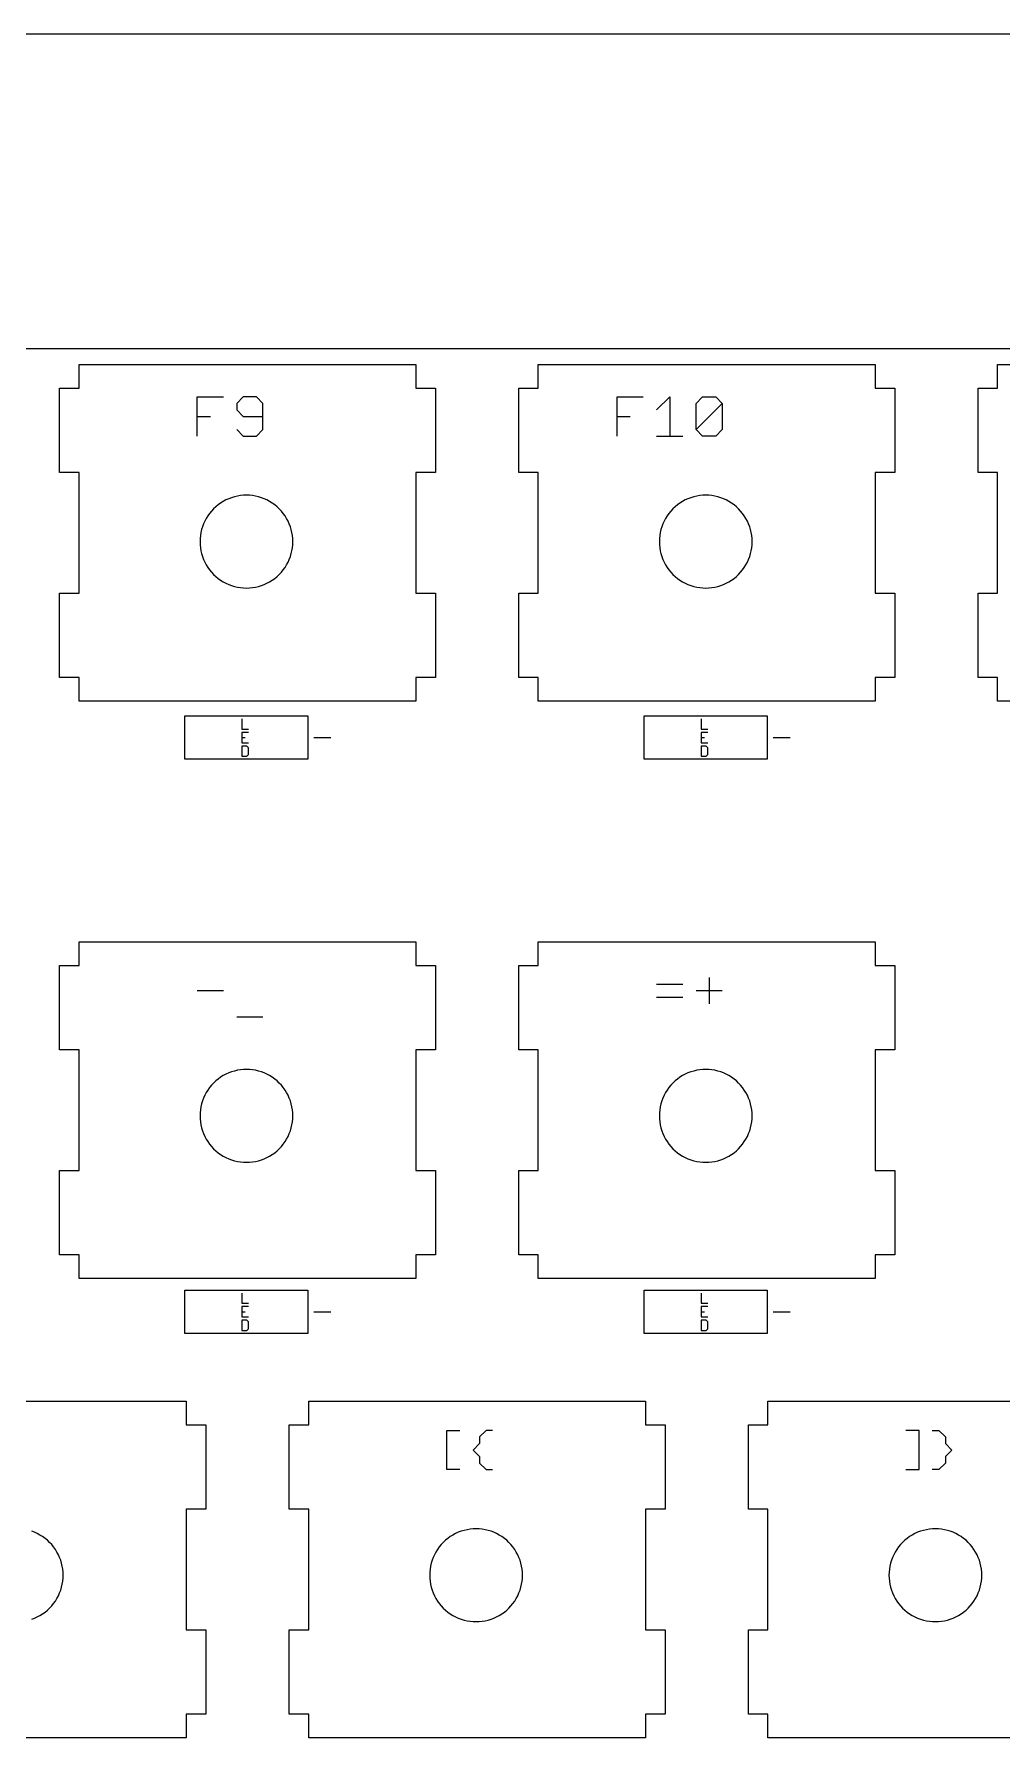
# Model space of a CAD drawing. Extents: x -174 to 183, y -92 to 46.
# Drawn here: x 40.7 to 80.9, y -24.7 to 46 of the extents above; entities that cross this region are included whole.
import ezdxf

# ---------------------------------------------------------------- set-up
doc = ezdxf.new("R2010")
doc.units = 0
doc.layers.get('0').update_dxf_attribs({"linetype": 'CONTINUOUS'})

msp = doc.modelspace()

# ---------------------------------------------------------------- linework, layer by layer
for p, q in [((175.943, 45.98), (-166.957, 45.98)), ((113.343, 32.931), (-166.013, 32.931)), ((42.593, 31.3), (42.593, 32.281)), ((42.593, 32.281), (56.563, 32.281)), ((56.563, 32.281), (56.563, 31.3)), ((61.643, 32.281), (75.613, 32.281)), ((61.643, 31.3), (61.643, 32.281)), ((75.613, 32.281), (75.613, 31.3)), ((80.693, 32.281), (94.663, 32.281)), ((80.693, 31.3), (80.693, 32.281)), ((41.78, 27.8), (41.78, 31.3)), ((41.78, 31.3), (42.593, 31.3)), ((56.563, 31.3), (57.376, 31.3)), ((57.376, 31.3), (57.376, 27.8)), ((60.83, 31.3), (61.643, 31.3)), ((60.83, 27.8), (60.83, 31.3)), ((75.613, 31.3), (76.426, 31.3)), ((76.426, 31.3), (76.426, 27.8)), ((79.88, 27.8), (79.88, 31.3)), ((79.88, 31.3), (80.693, 31.3)), ((47.499, 30.937), (48.583, 30.937)), ((47.499, 30.123), (47.499, 30.937)), ((49.407, 30.937), (49.136, 30.666)), ((49.136, 30.666), (49.136, 30.395)), ((49.136, 30.395), (49.407, 30.123)), ((49.949, 30.937), (49.407, 30.937)), ((50.221, 30.666), (49.949, 30.937)), ((50.221, 30.123), (50.221, 30.666)), ((64.912, 30.937), (65.996, 30.937)), ((64.912, 30.123), (64.912, 30.937)), ((66.549, 30.395), (67.091, 30.937)), ((67.091, 30.937), (67.091, 29.31)), ((68.186, 30.666), (68.457, 30.937)), ((68.186, 29.581), (68.186, 30.666)), ((68.186, 29.581), (69.271, 30.666)), ((68.457, 30.937), (68.999, 30.937)), ((68.999, 30.937), (69.271, 30.666)), ((69.271, 30.666), (69.271, 29.581)), ((47.499, 29.31), (47.499, 30.123)), ((47.499, 30.123), (48.041, 30.123)), ((49.407, 30.123), (50.221, 30.123)), ((50.221, 29.581), (50.221, 30.123)), ((64.912, 29.31), (64.912, 30.123)), ((64.912, 30.123), (65.454, 30.123)), ((49.136, 29.581), (49.407, 29.31)), ((49.407, 29.31), (49.949, 29.31)), ((49.949, 29.31), (50.221, 29.581)), ((66.549, 29.31), (67.091, 29.31)), ((67.091, 29.31), (67.633, 29.31)), ((68.457, 29.31), (68.186, 29.581)), ((68.999, 29.31), (68.457, 29.31)), ((69.271, 29.581), (68.999, 29.31)), ((42.593, 27.8), (41.78, 27.8)), ((42.593, 22.791), (42.593, 27.8)), ((57.376, 27.8), (56.563, 27.8)), ((56.563, 27.8), (56.563, 22.791)), ((61.643, 27.8), (60.83, 27.8)), ((61.643, 22.791), (61.643, 27.8)), ((76.426, 27.8), (75.613, 27.8)), ((75.613, 27.8), (75.613, 22.791)), ((80.693, 27.8), (79.88, 27.8)), ((80.693, 22.791), (80.693, 27.8)), ((49.411, 26.852), (49.286, 26.84)), ((49.537, 26.856), (49.411, 26.852)), ((49.663, 26.852), (49.537, 26.856)), ((49.788, 26.84), (49.663, 26.852)), ((68.461, 26.852), (68.336, 26.84)), ((68.587, 26.856), (68.461, 26.852)), ((68.713, 26.852), (68.587, 26.856)), ((68.838, 26.84), (68.713, 26.852)), ((48.09, 26.2), (48.01, 26.103)), ((48.176, 26.292), (48.09, 26.2)), ((48.268, 26.378), (48.176, 26.292)), ((48.365, 26.458), (48.268, 26.378)), ((48.467, 26.532), (48.365, 26.458)), ((48.574, 26.598), (48.467, 26.532)), ((48.685, 26.658), (48.574, 26.598)), ((48.8, 26.71), (48.685, 26.658)), ((48.918, 26.754), (48.8, 26.71)), ((49.039, 26.791), (48.918, 26.754)), ((49.161, 26.819), (49.039, 26.791)), ((49.286, 26.84), (49.161, 26.819)), ((49.912, 26.819), (49.788, 26.84)), ((50.035, 26.791), (49.912, 26.819)), ((50.156, 26.754), (50.035, 26.791)), ((50.274, 26.71), (50.156, 26.754)), ((50.388, 26.658), (50.274, 26.71)), ((50.499, 26.598), (50.388, 26.658)), ((50.606, 26.532), (50.499, 26.598)), ((50.709, 26.458), (50.606, 26.532)), ((50.806, 26.378), (50.709, 26.458)), ((50.898, 26.292), (50.806, 26.378)), ((50.984, 26.2), (50.898, 26.292)), ((51.064, 26.103), (50.984, 26.2)), ((67.14, 26.2), (67.06, 26.103)), ((67.226, 26.292), (67.14, 26.2)), ((67.318, 26.378), (67.226, 26.292)), ((67.415, 26.458), (67.318, 26.378)), ((67.517, 26.532), (67.415, 26.458)), ((67.624, 26.598), (67.517, 26.532)), ((67.735, 26.658), (67.624, 26.598)), ((67.85, 26.71), (67.735, 26.658)), ((67.968, 26.754), (67.85, 26.71)), ((68.089, 26.791), (67.968, 26.754)), ((68.211, 26.819), (68.089, 26.791)), ((68.336, 26.84), (68.211, 26.819)), ((68.962, 26.819), (68.838, 26.84)), ((69.085, 26.791), (68.962, 26.819)), ((69.206, 26.754), (69.085, 26.791)), ((69.324, 26.71), (69.206, 26.754)), ((69.438, 26.658), (69.324, 26.71)), ((69.549, 26.598), (69.438, 26.658)), ((69.656, 26.532), (69.549, 26.598)), ((69.759, 26.458), (69.656, 26.532)), ((69.856, 26.378), (69.759, 26.458)), ((69.948, 26.292), (69.856, 26.378)), ((70.034, 26.2), (69.948, 26.292)), ((70.114, 26.103), (70.034, 26.2)), ((47.714, 25.55), (47.677, 25.429)), ((47.758, 25.668), (47.714, 25.55)), ((47.81, 25.783), (47.758, 25.668)), ((47.87, 25.894), (47.81, 25.783)), ((47.936, 26.001), (47.87, 25.894)), ((48.01, 26.103), (47.936, 26.001)), ((51.137, 26.001), (51.064, 26.103)), ((51.204, 25.894), (51.137, 26.001)), ((51.263, 25.783), (51.204, 25.894)), ((51.315, 25.668), (51.263, 25.783)), ((51.36, 25.55), (51.315, 25.668)), ((51.396, 25.429), (51.36, 25.55)), ((66.764, 25.55), (66.727, 25.429)), ((66.808, 25.668), (66.764, 25.55)), ((66.86, 25.783), (66.808, 25.668)), ((66.92, 25.894), (66.86, 25.783)), ((66.986, 26.001), (66.92, 25.894)), ((67.06, 26.103), (66.986, 26.001)), ((70.187, 26.001), (70.114, 26.103)), ((70.254, 25.894), (70.187, 26.001)), ((70.313, 25.783), (70.254, 25.894)), ((70.365, 25.668), (70.313, 25.783)), ((70.41, 25.55), (70.365, 25.668)), ((70.446, 25.429), (70.41, 25.55)), ((47.616, 25.057), (47.612, 24.931)), ((47.612, 24.931), (47.616, 24.805)), ((47.628, 25.182), (47.616, 25.057)), ((47.616, 24.805), (47.628, 24.68)), ((47.649, 25.307), (47.628, 25.182)), ((47.677, 25.429), (47.649, 25.307)), ((51.425, 25.307), (51.396, 25.429)), ((51.445, 25.182), (51.425, 25.307)), ((51.458, 25.057), (51.445, 25.182)), ((51.445, 24.68), (51.458, 24.805)), ((51.462, 24.931), (51.458, 25.057)), ((51.458, 24.805), (51.462, 24.931)), ((66.666, 25.057), (66.662, 24.931)), ((66.662, 24.931), (66.666, 24.805)), ((66.678, 25.182), (66.666, 25.057)), ((66.666, 24.805), (66.678, 24.68)), ((66.699, 25.307), (66.678, 25.182)), ((66.727, 25.429), (66.699, 25.307)), ((70.475, 25.307), (70.446, 25.429)), ((70.495, 25.182), (70.475, 25.307)), ((70.508, 25.057), (70.495, 25.182)), ((70.495, 24.68), (70.508, 24.805)), ((70.512, 24.931), (70.508, 25.057)), ((70.508, 24.805), (70.512, 24.931)), ((47.628, 24.68), (47.649, 24.556)), ((47.649, 24.556), (47.677, 24.433)), ((47.677, 24.433), (47.714, 24.312)), ((47.714, 24.312), (47.758, 24.194)), ((47.758, 24.194), (47.81, 24.08)), ((47.81, 24.08), (47.87, 23.969)), ((51.204, 23.969), (51.263, 24.08)), ((51.263, 24.08), (51.315, 24.194)), ((51.315, 24.194), (51.36, 24.312)), ((51.36, 24.312), (51.396, 24.433)), ((51.396, 24.433), (51.425, 24.556)), ((51.425, 24.556), (51.445, 24.68)), ((66.678, 24.68), (66.699, 24.556)), ((66.699, 24.556), (66.727, 24.433)), ((66.727, 24.433), (66.764, 24.312)), ((66.764, 24.312), (66.808, 24.194)), ((66.808, 24.194), (66.86, 24.08)), ((66.86, 24.08), (66.92, 23.969)), ((70.254, 23.969), (70.313, 24.08)), ((70.313, 24.08), (70.365, 24.194)), ((70.365, 24.194), (70.41, 24.312)), ((70.41, 24.312), (70.446, 24.433)), ((70.446, 24.433), (70.475, 24.556)), ((70.475, 24.556), (70.495, 24.68)), ((47.87, 23.969), (47.936, 23.862)), ((47.936, 23.862), (48.01, 23.759)), ((48.01, 23.759), (48.09, 23.662)), ((48.09, 23.662), (48.176, 23.57)), ((48.176, 23.57), (48.268, 23.484)), ((48.268, 23.484), (48.365, 23.404)), ((48.365, 23.404), (48.467, 23.331)), ((48.467, 23.331), (48.574, 23.264)), ((50.499, 23.264), (50.606, 23.331)), ((50.606, 23.331), (50.709, 23.404)), ((50.709, 23.404), (50.806, 23.484)), ((50.806, 23.484), (50.898, 23.57)), ((50.898, 23.57), (50.984, 23.662)), ((50.984, 23.662), (51.064, 23.759)), ((51.064, 23.759), (51.137, 23.862)), ((51.137, 23.862), (51.204, 23.969)), ((66.92, 23.969), (66.986, 23.862)), ((66.986, 23.862), (67.06, 23.759)), ((67.06, 23.759), (67.14, 23.662)), ((67.14, 23.662), (67.226, 23.57)), ((67.226, 23.57), (67.318, 23.484)), ((67.318, 23.484), (67.415, 23.404)), ((67.415, 23.404), (67.517, 23.331)), ((67.517, 23.331), (67.624, 23.264)), ((69.549, 23.264), (69.656, 23.331)), ((69.656, 23.331), (69.759, 23.404)), ((69.759, 23.404), (69.856, 23.484)), ((69.856, 23.484), (69.948, 23.57)), ((69.948, 23.57), (70.034, 23.662)), ((70.034, 23.662), (70.114, 23.759)), ((70.114, 23.759), (70.187, 23.862)), ((70.187, 23.862), (70.254, 23.969)), ((41.78, 22.791), (42.593, 22.791)), ((41.78, 19.291), (41.78, 22.791)), ((48.574, 23.264), (48.685, 23.205)), ((48.685, 23.205), (48.8, 23.153)), ((48.8, 23.153), (48.918, 23.108)), ((48.918, 23.108), (49.039, 23.072)), ((49.039, 23.072), (49.161, 23.043)), ((49.161, 23.043), (49.286, 23.023)), ((49.286, 23.023), (49.411, 23.01)), ((49.411, 23.01), (49.537, 23.006)), ((49.537, 23.006), (49.663, 23.01)), ((49.663, 23.01), (49.788, 23.023)), ((49.788, 23.023), (49.912, 23.043)), ((49.912, 23.043), (50.035, 23.072)), ((50.035, 23.072), (50.156, 23.108)), ((50.156, 23.108), (50.274, 23.153)), ((50.274, 23.153), (50.388, 23.205)), ((50.388, 23.205), (50.499, 23.264)), ((56.563, 22.791), (57.376, 22.791)), ((57.376, 22.791), (57.376, 19.291)), ((60.83, 22.791), (61.643, 22.791)), ((60.83, 19.291), (60.83, 22.791)), ((67.624, 23.264), (67.735, 23.205)), ((67.735, 23.205), (67.85, 23.153)), ((67.85, 23.153), (67.968, 23.108)), ((67.968, 23.108), (68.089, 23.072)), ((68.089, 23.072), (68.211, 23.043)), ((68.211, 23.043), (68.336, 23.023)), ((68.336, 23.023), (68.461, 23.01)), ((68.461, 23.01), (68.587, 23.006)), ((68.587, 23.006), (68.713, 23.01)), ((68.713, 23.01), (68.838, 23.023)), ((68.838, 23.023), (68.962, 23.043)), ((68.962, 23.043), (69.085, 23.072)), ((69.085, 23.072), (69.206, 23.108)), ((69.206, 23.108), (69.324, 23.153)), ((69.324, 23.153), (69.438, 23.205)), ((69.438, 23.205), (69.549, 23.264)), ((75.613, 22.791), (76.426, 22.791)), ((76.426, 22.791), (76.426, 19.291)), ((79.88, 19.291), (79.88, 22.791)), ((79.88, 22.791), (80.693, 22.791)), ((42.593, 19.291), (41.78, 19.291)), ((42.593, 18.311), (42.593, 19.291)), ((56.563, 19.291), (56.563, 18.311)), ((57.376, 19.291), (56.563, 19.291)), ((61.643, 19.291), (60.83, 19.291)), ((61.643, 18.311), (61.643, 19.291)), ((76.426, 19.291), (75.613, 19.291)), ((75.613, 19.291), (75.613, 18.311)), ((80.693, 19.291), (79.88, 19.291)), ((80.693, 18.311), (80.693, 19.291)), ((56.563, 18.311), (42.593, 18.311)), ((46.987, 15.906), (46.987, 17.706)), ((46.987, 17.706), (52.087, 17.706)), ((52.087, 17.706), (52.087, 15.906)), ((75.613, 18.311), (61.643, 18.311)), ((66.037, 15.906), (66.037, 17.706)), ((66.037, 17.706), (71.137, 17.706)), ((71.137, 17.706), (71.137, 15.906)), ((94.663, 18.311), (80.693, 18.311)), ((49.342, 17.581), (49.342, 17.156)), ((49.342, 17.156), (49.626, 17.156)), ((49.626, 17.019), (49.342, 17.019)), ((49.342, 17.019), (49.342, 16.806)), ((68.392, 17.581), (68.392, 17.156)), ((68.392, 17.156), (68.676, 17.156)), ((68.676, 17.019), (68.392, 17.019)), ((68.392, 17.019), (68.392, 16.806)), ((49.342, 16.806), (49.484, 16.806)), ((49.342, 16.806), (49.342, 16.594)), ((49.342, 16.594), (49.626, 16.594)), ((49.342, 16.456), (49.342, 16.031)), ((49.555, 16.456), (49.342, 16.456)), ((49.626, 16.385), (49.555, 16.456)), ((49.626, 16.102), (49.626, 16.385)), ((52.337, 16.806), (53.037, 16.806)), ((68.392, 16.806), (68.534, 16.806)), ((68.392, 16.806), (68.392, 16.594)), ((68.392, 16.594), (68.676, 16.594)), ((68.392, 16.456), (68.392, 16.031)), ((68.605, 16.456), (68.392, 16.456)), ((68.676, 16.385), (68.605, 16.456)), ((68.676, 16.102), (68.676, 16.385)), ((71.387, 16.806), (72.087, 16.806)), ((52.087, 15.906), (46.987, 15.906)), ((49.342, 16.031), (49.555, 16.031)), ((49.555, 16.031), (49.626, 16.102)), ((71.137, 15.906), (66.037, 15.906)), ((68.392, 16.031), (68.605, 16.031)), ((68.605, 16.031), (68.676, 16.102)), ((42.593, 8.341), (56.563, 8.341)), ((42.593, 7.36), (42.593, 8.341)), ((56.563, 8.341), (56.563, 7.36)), ((61.643, 7.36), (61.643, 8.341)), ((61.643, 8.341), (75.613, 8.341)), ((75.613, 8.341), (75.613, 7.36)), ((41.78, 3.86), (41.78, 7.36)), ((41.78, 7.36), (42.593, 7.36)), ((56.563, 7.36), (57.376, 7.36)), ((57.376, 7.36), (57.376, 3.86)), ((60.83, 3.86), (60.83, 7.36)), ((60.83, 7.36), (61.643, 7.36)), ((75.613, 7.36), (76.426, 7.36)), ((76.426, 7.36), (76.426, 3.86)), ((66.549, 6.582), (67.633, 6.582)), ((68.728, 6.853), (68.728, 5.769)), ((47.499, 6.311), (48.583, 6.311)), ((66.549, 6.04), (67.633, 6.04)), ((68.186, 6.311), (69.271, 6.311)), ((49.136, 5.226), (50.221, 5.226)), ((42.593, 3.86), (41.78, 3.86)), ((42.593, -1.149), (42.593, 3.86)), ((56.563, 3.86), (56.563, -1.149)), ((57.376, 3.86), (56.563, 3.86)), ((61.643, 3.86), (60.83, 3.86)), ((61.643, -1.149), (61.643, 3.86)), ((76.426, 3.86), (75.613, 3.86)), ((75.613, 3.86), (75.613, -1.149)), ((48.685, 2.845), (48.574, 2.786)), ((48.8, 2.897), (48.685, 2.845)), ((48.918, 2.941), (48.8, 2.897)), ((49.039, 2.978), (48.918, 2.941)), ((49.161, 3.007), (49.039, 2.978)), ((49.286, 3.027), (49.161, 3.007)), ((49.411, 3.039), (49.286, 3.027)), ((49.537, 3.044), (49.411, 3.039)), ((49.663, 3.039), (49.537, 3.044)), ((49.788, 3.027), (49.663, 3.039)), ((49.912, 3.007), (49.788, 3.027)), ((50.035, 2.978), (49.912, 3.007)), ((50.156, 2.941), (50.035, 2.978)), ((50.274, 2.897), (50.156, 2.941)), ((50.388, 2.845), (50.274, 2.897)), ((50.499, 2.786), (50.388, 2.845)), ((67.735, 2.845), (67.624, 2.786)), ((67.85, 2.897), (67.735, 2.845)), ((67.968, 2.941), (67.85, 2.897)), ((68.089, 2.978), (67.968, 2.941)), ((68.211, 3.007), (68.089, 2.978)), ((68.336, 3.027), (68.211, 3.007)), ((68.461, 3.039), (68.336, 3.027)), ((68.587, 3.044), (68.461, 3.039)), ((68.713, 3.039), (68.587, 3.044)), ((68.838, 3.027), (68.713, 3.039)), ((68.962, 3.007), (68.838, 3.027)), ((69.085, 2.978), (68.962, 3.007)), ((69.206, 2.941), (69.085, 2.978)), ((69.324, 2.897), (69.206, 2.941)), ((69.438, 2.845), (69.324, 2.897)), ((69.549, 2.786), (69.438, 2.845)), ((47.936, 2.188), (47.87, 2.081)), ((48.01, 2.29), (47.936, 2.188)), ((48.09, 2.388), (48.01, 2.29)), ((48.176, 2.48), (48.09, 2.388)), ((48.268, 2.566), (48.176, 2.48)), ((48.365, 2.646), (48.268, 2.566)), ((48.467, 2.719), (48.365, 2.646)), ((48.574, 2.786), (48.467, 2.719)), ((50.606, 2.719), (50.499, 2.786)), ((50.709, 2.646), (50.606, 2.719)), ((50.806, 2.566), (50.709, 2.646)), ((50.898, 2.48), (50.806, 2.566)), ((50.984, 2.388), (50.898, 2.48)), ((51.064, 2.29), (50.984, 2.388)), ((51.137, 2.188), (51.064, 2.29)), ((51.204, 2.081), (51.137, 2.188)), ((66.986, 2.188), (66.92, 2.081)), ((67.06, 2.29), (66.986, 2.188)), ((67.14, 2.388), (67.06, 2.29)), ((67.226, 2.48), (67.14, 2.388)), ((67.318, 2.566), (67.226, 2.48)), ((67.415, 2.646), (67.318, 2.566)), ((67.517, 2.719), (67.415, 2.646)), ((67.624, 2.786), (67.517, 2.719)), ((69.656, 2.719), (69.549, 2.786)), ((69.759, 2.646), (69.656, 2.719)), ((69.856, 2.566), (69.759, 2.646)), ((69.948, 2.48), (69.856, 2.566)), ((70.034, 2.388), (69.948, 2.48)), ((70.114, 2.29), (70.034, 2.388)), ((70.187, 2.188), (70.114, 2.29)), ((70.254, 2.081), (70.187, 2.188)), ((47.649, 1.494), (47.628, 1.37)), ((47.677, 1.617), (47.649, 1.494)), ((47.714, 1.737), (47.677, 1.617)), ((47.758, 1.855), (47.714, 1.737)), ((47.81, 1.97), (47.758, 1.855)), ((47.87, 2.081), (47.81, 1.97)), ((51.263, 1.97), (51.204, 2.081)), ((51.315, 1.855), (51.263, 1.97)), ((51.36, 1.737), (51.315, 1.855)), ((51.396, 1.617), (51.36, 1.737)), ((51.425, 1.494), (51.396, 1.617)), ((51.445, 1.37), (51.425, 1.494)), ((66.699, 1.494), (66.678, 1.37)), ((66.727, 1.617), (66.699, 1.494)), ((66.764, 1.737), (66.727, 1.617)), ((66.808, 1.855), (66.764, 1.737)), ((66.86, 1.97), (66.808, 1.855)), ((66.92, 2.081), (66.86, 1.97)), ((70.313, 1.97), (70.254, 2.081)), ((70.365, 1.855), (70.313, 1.97)), ((70.41, 1.737), (70.365, 1.855)), ((70.446, 1.617), (70.41, 1.737)), ((70.475, 1.494), (70.446, 1.617)), ((70.495, 1.37), (70.475, 1.494)), ((47.616, 1.245), (47.612, 1.119)), ((47.612, 1.119), (47.616, 0.993)), ((47.628, 1.37), (47.616, 1.245)), ((47.616, 0.993), (47.628, 0.867)), ((47.628, 0.867), (47.649, 0.743)), ((47.649, 0.743), (47.677, 0.62)), ((51.396, 0.62), (51.425, 0.743)), ((51.425, 0.743), (51.445, 0.867)), ((51.458, 1.245), (51.445, 1.37)), ((51.445, 0.867), (51.458, 0.993)), ((51.462, 1.119), (51.458, 1.245)), ((51.458, 0.993), (51.462, 1.119)), ((66.666, 1.245), (66.662, 1.119)), ((66.662, 1.119), (66.666, 0.993)), ((66.678, 1.37), (66.666, 1.245)), ((66.666, 0.993), (66.678, 0.867)), ((66.678, 0.867), (66.699, 0.743)), ((66.699, 0.743), (66.727, 0.62)), ((70.446, 0.62), (70.475, 0.743)), ((70.475, 0.743), (70.495, 0.867)), ((70.508, 1.245), (70.495, 1.37)), ((70.495, 0.867), (70.508, 0.993)), ((70.512, 1.119), (70.508, 1.245)), ((70.508, 0.993), (70.512, 1.119)), ((47.677, 0.62), (47.714, 0.5)), ((47.714, 0.5), (47.758, 0.382)), ((47.758, 0.382), (47.81, 0.267)), ((47.81, 0.267), (47.87, 0.156)), ((47.87, 0.156), (47.936, 0.049)), ((47.936, 0.049), (48.01, -0.053)), ((51.064, -0.053), (51.137, 0.049)), ((51.137, 0.049), (51.204, 0.156)), ((51.204, 0.156), (51.263, 0.267)), ((51.263, 0.267), (51.315, 0.382)), ((51.315, 0.382), (51.36, 0.5)), ((51.36, 0.5), (51.396, 0.62)), ((66.727, 0.62), (66.764, 0.5)), ((66.764, 0.5), (66.808, 0.382)), ((66.808, 0.382), (66.86, 0.267)), ((66.86, 0.267), (66.92, 0.156)), ((66.92, 0.156), (66.986, 0.049)), ((66.986, 0.049), (67.06, -0.053)), ((70.114, -0.053), (70.187, 0.049)), ((70.187, 0.049), (70.254, 0.156)), ((70.254, 0.156), (70.313, 0.267)), ((70.313, 0.267), (70.365, 0.382)), ((70.365, 0.382), (70.41, 0.5)), ((70.41, 0.5), (70.446, 0.62)), ((48.01, -0.053), (48.09, -0.151)), ((48.09, -0.151), (48.176, -0.243)), ((48.176, -0.243), (48.268, -0.329)), ((48.268, -0.329), (48.365, -0.409)), ((48.365, -0.409), (48.467, -0.482)), ((48.467, -0.482), (48.574, -0.548)), ((48.574, -0.548), (48.685, -0.608)), ((48.685, -0.608), (48.8, -0.66)), ((48.8, -0.66), (48.918, -0.704)), ((48.918, -0.704), (49.039, -0.741)), ((50.035, -0.741), (50.156, -0.704)), ((50.156, -0.704), (50.274, -0.66)), ((50.274, -0.66), (50.388, -0.608)), ((50.388, -0.608), (50.499, -0.548)), ((50.499, -0.548), (50.606, -0.482)), ((50.606, -0.482), (50.709, -0.409)), ((50.709, -0.409), (50.806, -0.329)), ((50.806, -0.329), (50.898, -0.243)), ((50.898, -0.243), (50.984, -0.151)), ((50.984, -0.151), (51.064, -0.053)), ((67.06, -0.053), (67.14, -0.151)), ((67.14, -0.151), (67.226, -0.243)), ((67.226, -0.243), (67.318, -0.329)), ((67.318, -0.329), (67.415, -0.409)), ((67.415, -0.409), (67.517, -0.482)), ((67.517, -0.482), (67.624, -0.548)), ((67.624, -0.548), (67.735, -0.608)), ((67.735, -0.608), (67.85, -0.66)), ((67.85, -0.66), (67.968, -0.704)), ((67.968, -0.704), (68.089, -0.741)), ((69.085, -0.741), (69.206, -0.704)), ((69.206, -0.704), (69.324, -0.66)), ((69.324, -0.66), (69.438, -0.608)), ((69.438, -0.608), (69.549, -0.548)), ((69.549, -0.548), (69.656, -0.482)), ((69.656, -0.482), (69.759, -0.409)), ((69.759, -0.409), (69.856, -0.329)), ((69.856, -0.329), (69.948, -0.243)), ((69.948, -0.243), (70.034, -0.151)), ((70.034, -0.151), (70.114, -0.053)), ((41.78, -1.149), (42.593, -1.149)), ((41.78, -4.649), (41.78, -1.149)), ((49.039, -0.741), (49.161, -0.769)), ((49.161, -0.769), (49.286, -0.79)), ((49.286, -0.79), (49.411, -0.802)), ((49.411, -0.802), (49.537, -0.806)), ((49.537, -0.806), (49.663, -0.802)), ((49.663, -0.802), (49.788, -0.79)), ((49.788, -0.79), (49.912, -0.769)), ((49.912, -0.769), (50.035, -0.741)), ((56.563, -1.149), (57.376, -1.149)), ((57.376, -1.149), (57.376, -4.649)), ((60.83, -1.149), (61.643, -1.149)), ((60.83, -4.649), (60.83, -1.149)), ((68.089, -0.741), (68.211, -0.769)), ((68.211, -0.769), (68.336, -0.79)), ((68.336, -0.79), (68.461, -0.802)), ((68.461, -0.802), (68.587, -0.806)), ((68.587, -0.806), (68.713, -0.802)), ((68.713, -0.802), (68.838, -0.79)), ((68.838, -0.79), (68.962, -0.769)), ((68.962, -0.769), (69.085, -0.741)), ((75.613, -1.149), (76.426, -1.149)), ((76.426, -1.149), (76.426, -4.649)), ((42.593, -4.649), (41.78, -4.649)), ((42.593, -5.629), (42.593, -4.649)), ((56.563, -4.649), (56.563, -5.629)), ((57.376, -4.649), (56.563, -4.649)), ((61.643, -4.649), (60.83, -4.649)), ((61.643, -5.629), (61.643, -4.649)), ((75.613, -4.649), (75.613, -5.629)), ((76.426, -4.649), (75.613, -4.649)), ((56.563, -5.629), (42.593, -5.629)), ((75.613, -5.629), (61.643, -5.629)), ((46.987, -7.906), (46.987, -6.106)), ((46.987, -6.106), (52.087, -6.106)), ((49.342, -6.231), (49.342, -6.656)), ((52.087, -6.106), (52.087, -7.906)), ((66.037, -7.906), (66.037, -6.106)), ((66.037, -6.106), (71.137, -6.106)), ((68.392, -6.231), (68.392, -6.656)), ((71.137, -6.106), (71.137, -7.906)), ((49.342, -6.656), (49.626, -6.656)), ((49.626, -6.794), (49.342, -6.794)), ((49.342, -6.794), (49.342, -7.006)), ((49.342, -7.006), (49.484, -7.006)), ((49.342, -7.006), (49.342, -7.219)), ((52.337, -7.006), (53.037, -7.006)), ((68.392, -6.656), (68.676, -6.656)), ((68.676, -6.794), (68.392, -6.794)), ((68.392, -6.794), (68.392, -7.006)), ((68.392, -7.006), (68.534, -7.006)), ((68.392, -7.006), (68.392, -7.219)), ((71.387, -7.006), (72.087, -7.006)), ((49.342, -7.219), (49.626, -7.219)), ((49.342, -7.356), (49.342, -7.781)), ((49.555, -7.356), (49.342, -7.356)), ((49.626, -7.427), (49.555, -7.356)), ((49.555, -7.781), (49.626, -7.71)), ((49.626, -7.71), (49.626, -7.427)), ((68.392, -7.219), (68.676, -7.219)), ((68.392, -7.356), (68.392, -7.781)), ((68.605, -7.356), (68.392, -7.356)), ((68.676, -7.427), (68.605, -7.356)), ((68.605, -7.781), (68.676, -7.71)), ((68.676, -7.71), (68.676, -7.427)), ((52.087, -7.906), (46.987, -7.906)), ((49.342, -7.781), (49.555, -7.781)), ((71.137, -7.906), (66.037, -7.906)), ((68.392, -7.781), (68.605, -7.781)), ((33.068, -10.709), (47.038, -10.709)), ((47.038, -10.709), (47.038, -11.69)), ((52.118, -10.709), (66.088, -10.709)), ((52.118, -11.69), (52.118, -10.709)), ((66.088, -10.709), (66.088, -11.69)), ((71.168, -11.69), (71.168, -10.709)), ((71.168, -10.709), (85.138, -10.709)), ((47.038, -11.69), (47.851, -11.69)), ((47.851, -11.69), (47.851, -15.19)), ((51.305, -11.69), (52.118, -11.69)), ((51.305, -15.19), (51.305, -11.69)), ((57.842, -13.553), (57.842, -11.926)), ((57.842, -11.926), (58.385, -11.926)), ((59.476, -11.926), (59.205, -12.197)), ((59.747, -11.926), (59.476, -11.926)), ((66.088, -11.69), (66.901, -11.69)), ((66.901, -11.69), (66.901, -15.19)), ((70.355, -15.19), (70.355, -11.69)), ((70.355, -11.69), (71.168, -11.69)), ((77.435, -11.926), (76.892, -11.926)), ((77.435, -13.553), (77.435, -11.926)), ((77.984, -11.926), (78.255, -11.926)), ((78.255, -11.926), (78.526, -12.197)), ((59.205, -12.468), (58.934, -12.739)), ((59.205, -12.197), (59.205, -12.468)), ((78.526, -12.197), (78.526, -12.468)), ((78.526, -12.468), (78.797, -12.739)), ((58.934, -12.739), (59.205, -13.01)), ((59.205, -13.01), (59.205, -13.281)), ((59.205, -13.281), (59.476, -13.553)), ((78.526, -13.281), (78.255, -13.553)), ((78.797, -12.739), (78.526, -13.01)), ((78.526, -13.01), (78.526, -13.281)), ((58.385, -13.553), (57.842, -13.553)), ((59.476, -13.553), (59.747, -13.553)), ((76.892, -13.553), (77.435, -13.553)), ((78.255, -13.553), (77.984, -13.553)), ((47.851, -15.19), (47.038, -15.19)), ((47.038, -15.19), (47.038, -20.199)), ((52.118, -15.19), (51.305, -15.19)), ((52.118, -20.199), (52.118, -15.19)), ((66.901, -15.19), (66.088, -15.19)), ((66.088, -15.19), (66.088, -20.199)), ((71.168, -15.19), (70.355, -15.19)), ((71.168, -20.199), (71.168, -15.19)), ((40.749, -16.153), (40.631, -16.109)), ((40.863, -16.205), (40.749, -16.153)), ((40.974, -16.264), (40.863, -16.205)), ((58.21, -16.205), (58.099, -16.264)), ((58.325, -16.153), (58.21, -16.205)), ((58.443, -16.109), (58.325, -16.153)), ((58.564, -16.072), (58.443, -16.109)), ((58.686, -16.043), (58.564, -16.072)), ((58.811, -16.023), (58.686, -16.043)), ((58.936, -16.011), (58.811, -16.023)), ((59.062, -16.006), (58.936, -16.011)), ((59.188, -16.011), (59.062, -16.006)), ((59.313, -16.023), (59.188, -16.011)), ((59.437, -16.043), (59.313, -16.023)), ((59.56, -16.072), (59.437, -16.043)), ((59.681, -16.109), (59.56, -16.072)), ((59.799, -16.153), (59.681, -16.109)), ((59.913, -16.205), (59.799, -16.153)), ((60.024, -16.264), (59.913, -16.205)), ((77.26, -16.205), (77.149, -16.264)), ((77.375, -16.153), (77.26, -16.205)), ((77.493, -16.109), (77.375, -16.153)), ((77.614, -16.072), (77.493, -16.109)), ((77.736, -16.043), (77.614, -16.072)), ((77.861, -16.023), (77.736, -16.043)), ((77.986, -16.011), (77.861, -16.023)), ((78.112, -16.006), (77.986, -16.011)), ((78.238, -16.011), (78.112, -16.006)), ((78.363, -16.023), (78.238, -16.011)), ((78.487, -16.043), (78.363, -16.023)), ((78.61, -16.072), (78.487, -16.043)), ((78.731, -16.109), (78.61, -16.072)), ((78.849, -16.153), (78.731, -16.109)), ((78.963, -16.205), (78.849, -16.153)), ((79.074, -16.264), (78.963, -16.205)), ((41.081, -16.331), (40.974, -16.264)), ((41.184, -16.404), (41.081, -16.331)), ((41.281, -16.484), (41.184, -16.404)), ((41.373, -16.57), (41.281, -16.484)), ((41.459, -16.662), (41.373, -16.57)), ((41.539, -16.76), (41.459, -16.662)), ((41.612, -16.862), (41.539, -16.76)), ((41.679, -16.969), (41.612, -16.862)), ((57.461, -16.862), (57.395, -16.969)), ((57.535, -16.76), (57.461, -16.862)), ((57.615, -16.662), (57.535, -16.76)), ((57.701, -16.57), (57.615, -16.662)), ((57.793, -16.484), (57.701, -16.57)), ((57.89, -16.404), (57.793, -16.484)), ((57.992, -16.331), (57.89, -16.404)), ((58.099, -16.264), (57.992, -16.331)), ((60.131, -16.331), (60.024, -16.264)), ((60.234, -16.404), (60.131, -16.331)), ((60.331, -16.484), (60.234, -16.404)), ((60.423, -16.57), (60.331, -16.484)), ((60.509, -16.662), (60.423, -16.57)), ((60.589, -16.76), (60.509, -16.662)), ((60.662, -16.862), (60.589, -16.76)), ((60.729, -16.969), (60.662, -16.862)), ((76.511, -16.862), (76.445, -16.969)), ((76.585, -16.76), (76.511, -16.862)), ((76.665, -16.662), (76.585, -16.76)), ((76.751, -16.57), (76.665, -16.662)), ((76.843, -16.484), (76.751, -16.57)), ((76.94, -16.404), (76.843, -16.484)), ((77.042, -16.331), (76.94, -16.404)), ((77.149, -16.264), (77.042, -16.331)), ((79.181, -16.331), (79.074, -16.264)), ((79.284, -16.404), (79.181, -16.331)), ((79.381, -16.484), (79.284, -16.404)), ((79.473, -16.57), (79.381, -16.484)), ((79.559, -16.662), (79.473, -16.57)), ((79.639, -16.76), (79.559, -16.662)), ((79.712, -16.862), (79.639, -16.76)), ((79.779, -16.969), (79.712, -16.862)), ((41.738, -17.08), (41.679, -16.969)), ((41.79, -17.195), (41.738, -17.08)), ((41.835, -17.313), (41.79, -17.195)), ((41.871, -17.433), (41.835, -17.313)), ((41.9, -17.556), (41.871, -17.433)), ((41.92, -17.68), (41.9, -17.556)), ((57.174, -17.556), (57.153, -17.68)), ((57.202, -17.433), (57.174, -17.556)), ((57.239, -17.313), (57.202, -17.433)), ((57.283, -17.195), (57.239, -17.313)), ((57.335, -17.08), (57.283, -17.195)), ((57.395, -16.969), (57.335, -17.08)), ((60.788, -17.08), (60.729, -16.969)), ((60.84, -17.195), (60.788, -17.08)), ((60.885, -17.313), (60.84, -17.195)), ((60.921, -17.433), (60.885, -17.313)), ((60.95, -17.556), (60.921, -17.433)), ((60.97, -17.68), (60.95, -17.556)), ((76.224, -17.556), (76.203, -17.68)), ((76.252, -17.433), (76.224, -17.556)), ((76.289, -17.313), (76.252, -17.433)), ((76.333, -17.195), (76.289, -17.313)), ((76.385, -17.08), (76.333, -17.195)), ((76.445, -16.969), (76.385, -17.08)), ((79.838, -17.08), (79.779, -16.969)), ((79.89, -17.195), (79.838, -17.08)), ((79.935, -17.313), (79.89, -17.195)), ((79.971, -17.433), (79.935, -17.313)), ((80, -17.556), (79.971, -17.433)), ((80.02, -17.68), (80, -17.556)), ((41.871, -18.43), (41.9, -18.307)), ((41.9, -18.307), (41.92, -18.183)), ((41.933, -17.805), (41.92, -17.68)), ((41.92, -18.183), (41.933, -18.057)), ((41.937, -17.931), (41.933, -17.805)), ((41.933, -18.057), (41.937, -17.931)), ((57.141, -17.805), (57.137, -17.931)), ((57.137, -17.931), (57.141, -18.057)), ((57.153, -17.68), (57.141, -17.805)), ((57.141, -18.057), (57.153, -18.183)), ((57.153, -18.183), (57.174, -18.307)), ((57.174, -18.307), (57.202, -18.43)), ((60.921, -18.43), (60.95, -18.307)), ((60.95, -18.307), (60.97, -18.183)), ((60.983, -17.805), (60.97, -17.68)), ((60.97, -18.183), (60.983, -18.057)), ((60.987, -17.931), (60.983, -17.805)), ((60.983, -18.057), (60.987, -17.931)), ((76.191, -17.805), (76.187, -17.931)), ((76.187, -17.931), (76.191, -18.057)), ((76.203, -17.68), (76.191, -17.805)), ((76.191, -18.057), (76.203, -18.183)), ((76.203, -18.183), (76.224, -18.307)), ((76.224, -18.307), (76.252, -18.43)), ((79.971, -18.43), (80, -18.307)), ((80, -18.307), (80.02, -18.183)), ((80.033, -17.805), (80.02, -17.68)), ((80.02, -18.183), (80.033, -18.057)), ((80.037, -17.931), (80.033, -17.805)), ((80.033, -18.057), (80.037, -17.931)), ((41.539, -19.103), (41.612, -19.001)), ((41.612, -19.001), (41.679, -18.894)), ((41.679, -18.894), (41.738, -18.783)), ((41.738, -18.783), (41.79, -18.668)), ((41.79, -18.668), (41.835, -18.55)), ((41.835, -18.55), (41.871, -18.43)), ((57.202, -18.43), (57.239, -18.55)), ((57.239, -18.55), (57.283, -18.668)), ((57.283, -18.668), (57.335, -18.783)), ((57.335, -18.783), (57.395, -18.894)), ((57.395, -18.894), (57.461, -19.001)), ((57.461, -19.001), (57.535, -19.103)), ((60.589, -19.103), (60.662, -19.001)), ((60.662, -19.001), (60.729, -18.894)), ((60.729, -18.894), (60.788, -18.783)), ((60.788, -18.783), (60.84, -18.668)), ((60.84, -18.668), (60.885, -18.55)), ((60.885, -18.55), (60.921, -18.43)), ((76.252, -18.43), (76.289, -18.55)), ((76.289, -18.55), (76.333, -18.668)), ((76.333, -18.668), (76.385, -18.783)), ((76.385, -18.783), (76.445, -18.894)), ((76.445, -18.894), (76.511, -19.001)), ((76.511, -19.001), (76.585, -19.103)), ((79.639, -19.103), (79.712, -19.001)), ((79.712, -19.001), (79.779, -18.894)), ((79.779, -18.894), (79.838, -18.783)), ((79.838, -18.783), (79.89, -18.668)), ((79.89, -18.668), (79.935, -18.55)), ((79.935, -18.55), (79.971, -18.43)), ((40.631, -19.754), (40.749, -19.71)), ((40.749, -19.71), (40.863, -19.658)), ((40.863, -19.658), (40.974, -19.598)), ((40.974, -19.598), (41.081, -19.532)), ((41.081, -19.532), (41.184, -19.459)), ((41.184, -19.459), (41.281, -19.379)), ((41.281, -19.379), (41.373, -19.293)), ((41.373, -19.293), (41.459, -19.201)), ((41.459, -19.201), (41.539, -19.103)), ((57.535, -19.103), (57.615, -19.201)), ((57.615, -19.201), (57.701, -19.293)), ((57.701, -19.293), (57.793, -19.379)), ((57.793, -19.379), (57.89, -19.459)), ((57.89, -19.459), (57.992, -19.532)), ((57.992, -19.532), (58.099, -19.598)), ((58.099, -19.598), (58.21, -19.658)), ((58.21, -19.658), (58.325, -19.71)), ((58.325, -19.71), (58.443, -19.754)), ((58.443, -19.754), (58.564, -19.791)), ((59.56, -19.791), (59.681, -19.754)), ((59.681, -19.754), (59.799, -19.71)), ((59.799, -19.71), (59.913, -19.658)), ((59.913, -19.658), (60.024, -19.598)), ((60.024, -19.598), (60.131, -19.532)), ((60.131, -19.532), (60.234, -19.459)), ((60.234, -19.459), (60.331, -19.379)), ((60.331, -19.379), (60.423, -19.293)), ((60.423, -19.293), (60.509, -19.201)), ((60.509, -19.201), (60.589, -19.103)), ((76.585, -19.103), (76.665, -19.201)), ((76.665, -19.201), (76.751, -19.293)), ((76.751, -19.293), (76.843, -19.379)), ((76.843, -19.379), (76.94, -19.459)), ((76.94, -19.459), (77.042, -19.532)), ((77.042, -19.532), (77.149, -19.598)), ((77.149, -19.598), (77.26, -19.658)), ((77.26, -19.658), (77.375, -19.71)), ((77.375, -19.71), (77.493, -19.754)), ((77.493, -19.754), (77.614, -19.791)), ((78.61, -19.791), (78.731, -19.754)), ((78.731, -19.754), (78.849, -19.71)), ((78.849, -19.71), (78.963, -19.658)), ((78.963, -19.658), (79.074, -19.598)), ((79.074, -19.598), (79.181, -19.532)), ((79.181, -19.532), (79.284, -19.459)), ((79.284, -19.459), (79.381, -19.379)), ((79.381, -19.379), (79.473, -19.293)), ((79.473, -19.293), (79.559, -19.201)), ((79.559, -19.201), (79.639, -19.103)), ((47.038, -20.199), (47.851, -20.199)), ((47.851, -20.199), (47.851, -23.699)), ((51.305, -23.699), (51.305, -20.199)), ((51.305, -20.199), (52.118, -20.199)), ((58.564, -19.791), (58.686, -19.819)), ((58.686, -19.819), (58.811, -19.84)), ((58.811, -19.84), (58.936, -19.852)), ((58.936, -19.852), (59.062, -19.856)), ((59.062, -19.856), (59.188, -19.852)), ((59.188, -19.852), (59.313, -19.84)), ((59.313, -19.84), (59.437, -19.819)), ((59.437, -19.819), (59.56, -19.791)), ((66.088, -20.199), (66.901, -20.199)), ((66.901, -20.199), (66.901, -23.699)), ((70.355, -23.699), (70.355, -20.199)), ((70.355, -20.199), (71.168, -20.199)), ((77.614, -19.791), (77.736, -19.819)), ((77.736, -19.819), (77.861, -19.84)), ((77.861, -19.84), (77.986, -19.852)), ((77.986, -19.852), (78.112, -19.856)), ((78.112, -19.856), (78.238, -19.852)), ((78.238, -19.852), (78.363, -19.84)), ((78.363, -19.84), (78.487, -19.819)), ((78.487, -19.819), (78.61, -19.791)), ((47.038, -23.699), (47.038, -24.679)), ((47.851, -23.699), (47.038, -23.699)), ((52.118, -23.699), (51.305, -23.699)), ((52.118, -24.679), (52.118, -23.699)), ((66.088, -23.699), (66.088, -24.679)), ((66.901, -23.699), (66.088, -23.699)), ((71.168, -23.699), (70.355, -23.699)), ((71.168, -24.679), (71.168, -23.699)), ((47.038, -24.679), (33.068, -24.679)), ((66.088, -24.679), (52.118, -24.679)), ((85.138, -24.679), (71.168, -24.679))]:
    msp.add_line(p, q)

doc.saveas('drawing.dxf')
